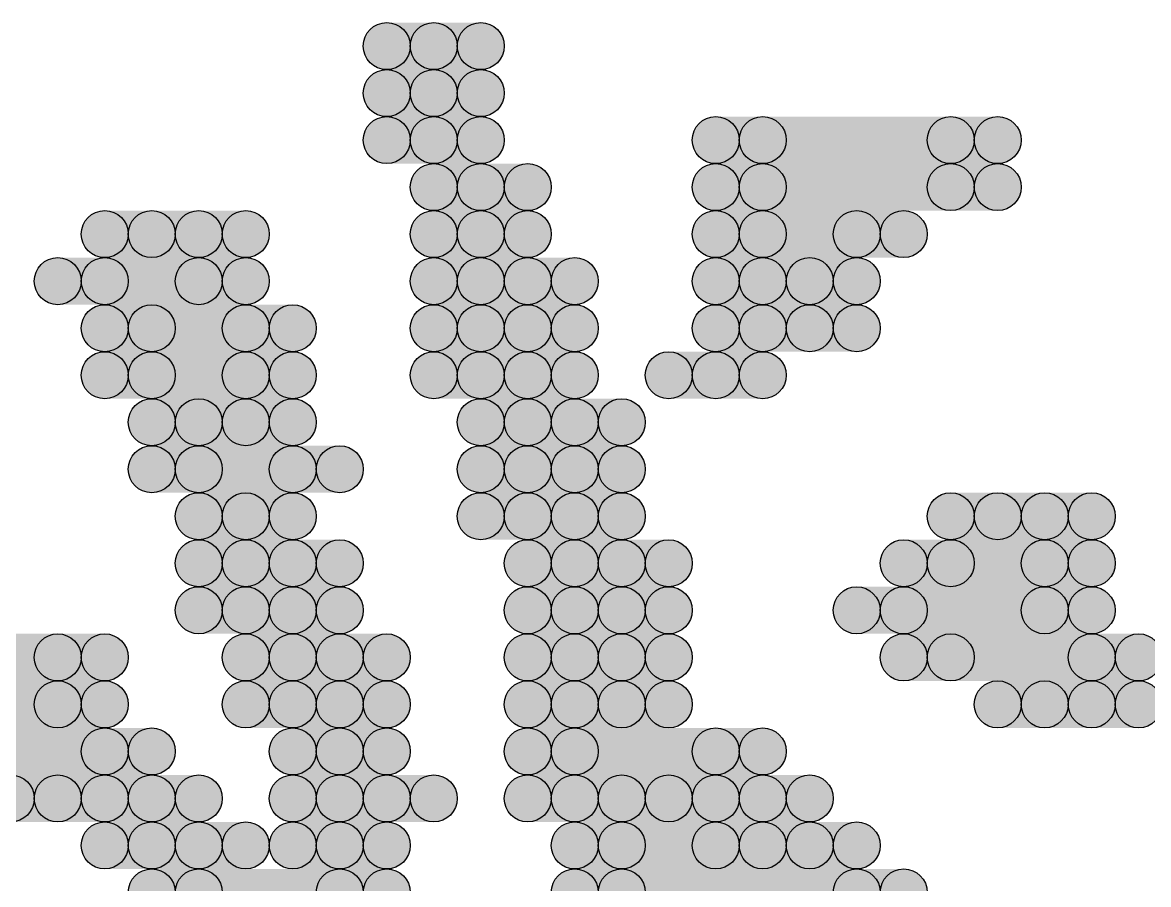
# Model space of a CAD drawing. Header units: millimetres. Extents: x 0 to 137, y 0 to 37.
# Drawn here: x 134.652 to 135.26, y 5.567 to 6.033 of the extents above; entities that cross this region are included whole.
import ezdxf

# ---------------------------------------------------------------- set-up
doc = ezdxf.new("R2010")
doc.units = ezdxf.units.MM
doc.layers.add('TopLayer', color=1, linetype='Continuous')
doc.layers.add('TopSolder', color=216, linetype='Continuous')

msp = doc.modelspace()

# ---------------------------------------------------------------- hatches: boundary and pattern name
at = {"layer": 'TopLayer'}
h = msp.add_hatch(color=1, dxfattribs=at)
edge = h.paths.add_edge_path()
edge.add_arc((134.874, 6.0198), 0.0127, 0, 360)
for points in [[(134.874, 6.0071), (134.874, 6.0325), (134.8994, 6.0325), (134.8994, 6.0071)], [(134.874, 5.9817), (134.874, 6.0071), (134.8994, 6.0071), (134.8994, 5.9817)], [(134.874, 5.9563), (134.874, 5.9817), (134.8994, 5.9817), (134.8994, 5.9563)], [(135.0518, 5.9563), (135.0518, 5.9817), (135.1788, 5.9817), (135.1788, 5.9563)], [(134.8994, 5.9309), (134.8994, 5.9563), (134.9248, 5.9563), (134.9248, 5.9309)], [(135.0518, 5.9309), (135.0518, 5.9563), (135.1788, 5.9563), (135.1788, 5.9309)], [(134.7216, 5.9055), (134.7216, 5.9309), (134.7724, 5.9309), (134.7724, 5.9055)], [(134.8994, 5.9055), (134.8994, 5.9309), (134.9248, 5.9309), (134.9248, 5.9055)], [(135.0518, 5.9055), (135.0518, 5.9309), (135.128, 5.9309), (135.128, 5.9055)], [(134.6962, 5.8801), (134.6962, 5.9055), (134.7724, 5.9055), (134.7724, 5.8801)], [(134.8994, 5.8801), (134.8994, 5.9055), (134.9502, 5.9055), (134.9502, 5.8801)], [(135.0518, 5.8801), (135.0518, 5.9055), (135.1026, 5.9055), (135.1026, 5.8801)], [(134.7216, 5.8547), (134.7216, 5.8801), (134.7978, 5.8801), (134.7978, 5.8547)], [(134.8994, 5.8547), (134.8994, 5.8801), (134.9502, 5.8801), (134.9502, 5.8547)], [(135.0518, 5.8547), (135.0518, 5.8801), (135.1026, 5.8801), (135.1026, 5.8547)], [(134.7216, 5.8293), (134.7216, 5.8547), (134.7978, 5.8547), (134.7978, 5.8293)], [(134.8994, 5.8293), (134.8994, 5.8547), (134.9502, 5.8547), (134.9502, 5.8293)], [(135.0264, 5.8293), (135.0264, 5.8547), (135.0518, 5.8547), (135.0518, 5.8293)], [(134.747, 5.8039), (134.747, 5.8293), (134.7978, 5.8293), (134.7978, 5.8039)], [(134.9248, 5.8039), (134.9248, 5.8293), (134.9756, 5.8293), (134.9756, 5.8039)], [(134.747, 5.7785), (134.747, 5.8039), (134.8232, 5.8039), (134.8232, 5.7785)], [(134.9248, 5.7785), (134.9248, 5.8039), (134.9756, 5.8039), (134.9756, 5.7785)], [(134.7724, 5.7531), (134.7724, 5.7785), (134.7978, 5.7785), (134.7978, 5.7531)], [(134.9248, 5.7531), (134.9248, 5.7785), (134.9756, 5.7785), (134.9756, 5.7531)], [(135.1788, 5.7531), (135.1788, 5.7785), (135.2296, 5.7785), (135.2296, 5.7531)], [(134.7724, 5.7277), (134.7724, 5.7531), (134.8232, 5.7531), (134.8232, 5.7277)], [(134.9502, 5.7277), (134.9502, 5.7531), (135.001, 5.7531), (135.001, 5.7277)], [(135.1534, 5.7277), (135.1534, 5.7531), (135.2296, 5.7531), (135.2296, 5.7277)], [(134.7724, 5.7023), (134.7724, 5.7277), (134.8232, 5.7277), (134.8232, 5.7023)], [(134.9502, 5.7023), (134.9502, 5.7277), (135.001, 5.7277), (135.001, 5.7023)], [(135.128, 5.7023), (135.128, 5.7277), (135.2296, 5.7277), (135.2296, 5.7023)], [(134.5184, 5.6769), (134.5184, 5.7023), (134.6962, 5.7023), (134.6962, 5.6769)], [(134.7978, 5.6769), (134.7978, 5.7023), (134.8486, 5.7023), (134.8486, 5.6769)], [(134.9502, 5.6769), (134.9502, 5.7023), (135.001, 5.7023), (135.001, 5.6769)], [(135.1534, 5.6769), (135.1534, 5.7023), (135.255, 5.7023), (135.255, 5.6769)], [(134.1628, 5.6515), (134.1628, 5.6769), (134.6962, 5.6769), (134.6962, 5.6515)], [(134.7978, 5.6515), (134.7978, 5.6769), (134.8486, 5.6769), (134.8486, 5.6515)], [(134.9502, 5.6515), (134.9502, 5.6769), (135.001, 5.6769), (135.001, 5.6515)], [(135.2042, 5.6515), (135.2042, 5.6769), (135.255, 5.6769), (135.255, 5.6515)], [(134.2898, 5.6261), (134.2898, 5.6515), (134.7216, 5.6515), (134.7216, 5.6261)], [(134.8232, 5.6261), (134.8232, 5.6515), (134.8486, 5.6515), (134.8486, 5.6261)], [(134.9502, 5.6261), (134.9502, 5.6515), (135.0518, 5.6515), (135.0518, 5.6261)], [(134.6708, 5.6007), (134.6708, 5.6261), (134.6962, 5.6261), (134.6962, 5.6007)], [(134.7216, 5.6007), (134.7216, 5.6261), (134.747, 5.6261), (134.747, 5.6007)], [(134.8232, 5.6007), (134.8232, 5.6261), (134.874, 5.6261), (134.874, 5.6007)], [(134.9502, 5.6007), (134.9502, 5.6261), (135.001, 5.6261), (135.001, 5.6007)], [(135.0264, 5.6007), (135.0264, 5.6261), (135.0772, 5.6261), (135.0772, 5.6007)], [(134.7216, 5.5753), (134.7216, 5.6007), (134.7724, 5.6007), (134.7724, 5.5753)], [(134.8232, 5.5753), (134.8232, 5.6007), (134.8486, 5.6007), (134.8486, 5.5753)], [(134.9756, 5.5753), (134.9756, 5.6007), (135.0518, 5.6007), (135.0518, 5.5753)], [(135.0772, 5.5753), (135.0772, 5.6007), (135.1026, 5.6007), (135.1026, 5.5753)], [(134.747, 5.5499), (134.747, 5.5753), (134.8486, 5.5753), (134.8486, 5.5499)], [(134.9756, 5.5499), (134.9756, 5.5753), (135.128, 5.5753), (135.128, 5.5499)]]:
    msp.add_hatch(color=1, dxfattribs=at).paths.add_polyline_path(points)
h = msp.add_hatch(color=1, dxfattribs=at)
edge = h.paths.add_edge_path()
edge.add_arc((134.8994, 6.0198), 0.0127, 0, 360)
h = msp.add_hatch(color=1, dxfattribs=at)
edge = h.paths.add_edge_path()
edge.add_arc((134.874, 5.9944), 0.0127, 0, 360)
h = msp.add_hatch(color=1, dxfattribs=at)
edge = h.paths.add_edge_path()
edge.add_arc((134.8994, 5.9944), 0.0127, 0, 360)
h = msp.add_hatch(color=1, dxfattribs=at)
edge = h.paths.add_edge_path()
edge.add_arc((134.874, 5.969), 0.0127, 0, 360)
h = msp.add_hatch(color=1, dxfattribs=at)
edge = h.paths.add_edge_path()
edge.add_arc((134.8994, 5.969), 0.0127, 0, 360)
h = msp.add_hatch(color=1, dxfattribs=at)
edge = h.paths.add_edge_path()
edge.add_arc((135.0518, 5.969), 0.0127, 0, 360)
h = msp.add_hatch(color=1, dxfattribs=at)
edge = h.paths.add_edge_path()
edge.add_arc((135.1788, 5.969), 0.0127, 0, 360)
h = msp.add_hatch(color=1, dxfattribs=at)
edge = h.paths.add_edge_path()
edge.add_arc((134.8994, 5.9436), 0.0127, 0, 360)
h = msp.add_hatch(color=1, dxfattribs=at)
edge = h.paths.add_edge_path()
edge.add_arc((134.9248, 5.9436), 0.0127, 0, 360)
h = msp.add_hatch(color=1, dxfattribs=at)
edge = h.paths.add_edge_path()
edge.add_arc((135.0518, 5.9436), 0.0127, 0, 360)
h = msp.add_hatch(color=1, dxfattribs=at)
edge = h.paths.add_edge_path()
edge.add_arc((135.1788, 5.9436), 0.0127, 0, 360)
h = msp.add_hatch(color=1, dxfattribs=at)
edge = h.paths.add_edge_path()
edge.add_arc((134.7216, 5.9182), 0.0127, 0, 360)
h = msp.add_hatch(color=1, dxfattribs=at)
edge = h.paths.add_edge_path()
edge.add_arc((134.7724, 5.9182), 0.0127, 0, 360)
h = msp.add_hatch(color=1, dxfattribs=at)
edge = h.paths.add_edge_path()
edge.add_arc((134.8994, 5.9182), 0.0127, 0, 360)
h = msp.add_hatch(color=1, dxfattribs=at)
edge = h.paths.add_edge_path()
edge.add_arc((134.9248, 5.9182), 0.0127, 0, 360)
h = msp.add_hatch(color=1, dxfattribs=at)
edge = h.paths.add_edge_path()
edge.add_arc((135.0518, 5.9182), 0.0127, 0, 360)
h = msp.add_hatch(color=1, dxfattribs=at)
edge = h.paths.add_edge_path()
edge.add_arc((135.128, 5.9182), 0.0127, 0, 360)
h = msp.add_hatch(color=1, dxfattribs=at)
edge = h.paths.add_edge_path()
edge.add_arc((134.6962, 5.8928), 0.0127, 0, 360)
h = msp.add_hatch(color=1, dxfattribs=at)
edge = h.paths.add_edge_path()
edge.add_arc((134.7724, 5.8928), 0.0127, 0, 360)
h = msp.add_hatch(color=1, dxfattribs=at)
edge = h.paths.add_edge_path()
edge.add_arc((134.8994, 5.8928), 0.0127, 0, 360)
h = msp.add_hatch(color=1, dxfattribs=at)
edge = h.paths.add_edge_path()
edge.add_arc((134.9502, 5.8928), 0.0127, 0, 360)
h = msp.add_hatch(color=1, dxfattribs=at)
edge = h.paths.add_edge_path()
edge.add_arc((135.0518, 5.8928), 0.0127, 0, 360)
h = msp.add_hatch(color=1, dxfattribs=at)
edge = h.paths.add_edge_path()
edge.add_arc((135.1026, 5.8928), 0.0127, 0, 360)
h = msp.add_hatch(color=1, dxfattribs=at)
edge = h.paths.add_edge_path()
edge.add_arc((134.7216, 5.8674), 0.0127, 0, 360)
h = msp.add_hatch(color=1, dxfattribs=at)
edge = h.paths.add_edge_path()
edge.add_arc((134.7978, 5.8674), 0.0127, 0, 360)
h = msp.add_hatch(color=1, dxfattribs=at)
edge = h.paths.add_edge_path()
edge.add_arc((134.8994, 5.8674), 0.0127, 0, 360)
h = msp.add_hatch(color=1, dxfattribs=at)
edge = h.paths.add_edge_path()
edge.add_arc((134.9502, 5.8674), 0.0127, 0, 360)
h = msp.add_hatch(color=1, dxfattribs=at)
edge = h.paths.add_edge_path()
edge.add_arc((135.0518, 5.8674), 0.0127, 0, 360)
h = msp.add_hatch(color=1, dxfattribs=at)
edge = h.paths.add_edge_path()
edge.add_arc((135.1026, 5.8674), 0.0127, 0, 360)
h = msp.add_hatch(color=1, dxfattribs=at)
edge = h.paths.add_edge_path()
edge.add_arc((134.7216, 5.842), 0.0127, 0, 360)
h = msp.add_hatch(color=1, dxfattribs=at)
edge = h.paths.add_edge_path()
edge.add_arc((134.7978, 5.842), 0.0127, 0, 360)
h = msp.add_hatch(color=1, dxfattribs=at)
edge = h.paths.add_edge_path()
edge.add_arc((134.8994, 5.842), 0.0127, 0, 360)
h = msp.add_hatch(color=1, dxfattribs=at)
edge = h.paths.add_edge_path()
edge.add_arc((134.9502, 5.842), 0.0127, 0, 360)
h = msp.add_hatch(color=1, dxfattribs=at)
edge = h.paths.add_edge_path()
edge.add_arc((135.0264, 5.842), 0.0127, 0, 360)
h = msp.add_hatch(color=1, dxfattribs=at)
edge = h.paths.add_edge_path()
edge.add_arc((135.0518, 5.842), 0.0127, 0, 360)
h = msp.add_hatch(color=1, dxfattribs=at)
edge = h.paths.add_edge_path()
edge.add_arc((134.747, 5.8166), 0.0127, 0, 360)
h = msp.add_hatch(color=1, dxfattribs=at)
edge = h.paths.add_edge_path()
edge.add_arc((134.7978, 5.8166), 0.0127, 0, 360)
h = msp.add_hatch(color=1, dxfattribs=at)
edge = h.paths.add_edge_path()
edge.add_arc((134.9248, 5.8166), 0.0127, 0, 360)
h = msp.add_hatch(color=1, dxfattribs=at)
edge = h.paths.add_edge_path()
edge.add_arc((134.9756, 5.8166), 0.0127, 0, 360)
h = msp.add_hatch(color=1, dxfattribs=at)
edge = h.paths.add_edge_path()
edge.add_arc((134.747, 5.7912), 0.0127, 0, 360)
h = msp.add_hatch(color=1, dxfattribs=at)
edge = h.paths.add_edge_path()
edge.add_arc((134.8232, 5.7912), 0.0127, 0, 360)
h = msp.add_hatch(color=1, dxfattribs=at)
edge = h.paths.add_edge_path()
edge.add_arc((134.9248, 5.7912), 0.0127, 0, 360)
h = msp.add_hatch(color=1, dxfattribs=at)
edge = h.paths.add_edge_path()
edge.add_arc((134.9756, 5.7912), 0.0127, 0, 360)
h = msp.add_hatch(color=1, dxfattribs=at)
edge = h.paths.add_edge_path()
edge.add_arc((134.7724, 5.7658), 0.0127, 0, 360)
h = msp.add_hatch(color=1, dxfattribs=at)
edge = h.paths.add_edge_path()
edge.add_arc((134.7978, 5.7658), 0.0127, 0, 360)
h = msp.add_hatch(color=1, dxfattribs=at)
edge = h.paths.add_edge_path()
edge.add_arc((134.9248, 5.7658), 0.0127, 0, 360)
h = msp.add_hatch(color=1, dxfattribs=at)
edge = h.paths.add_edge_path()
edge.add_arc((134.9756, 5.7658), 0.0127, 0, 360)
h = msp.add_hatch(color=1, dxfattribs=at)
edge = h.paths.add_edge_path()
edge.add_arc((135.1788, 5.7658), 0.0127, 0, 360)
h = msp.add_hatch(color=1, dxfattribs=at)
edge = h.paths.add_edge_path()
edge.add_arc((135.2296, 5.7658), 0.0127, 0, 360)
h = msp.add_hatch(color=1, dxfattribs=at)
edge = h.paths.add_edge_path()
edge.add_arc((134.7724, 5.7404), 0.0127, 0, 360)
h = msp.add_hatch(color=1, dxfattribs=at)
edge = h.paths.add_edge_path()
edge.add_arc((134.8232, 5.7404), 0.0127, 0, 360)
h = msp.add_hatch(color=1, dxfattribs=at)
edge = h.paths.add_edge_path()
edge.add_arc((134.9502, 5.7404), 0.0127, 0, 360)
h = msp.add_hatch(color=1, dxfattribs=at)
edge = h.paths.add_edge_path()
edge.add_arc((135.001, 5.7404), 0.0127, 0, 360)
h = msp.add_hatch(color=1, dxfattribs=at)
edge = h.paths.add_edge_path()
edge.add_arc((135.1534, 5.7404), 0.0127, 0, 360)
h = msp.add_hatch(color=1, dxfattribs=at)
edge = h.paths.add_edge_path()
edge.add_arc((135.2296, 5.7404), 0.0127, 0, 360)
h = msp.add_hatch(color=1, dxfattribs=at)
edge = h.paths.add_edge_path()
edge.add_arc((134.7724, 5.715), 0.0127, 0, 360)
h = msp.add_hatch(color=1, dxfattribs=at)
edge = h.paths.add_edge_path()
edge.add_arc((134.8232, 5.715), 0.0127, 0, 360)
h = msp.add_hatch(color=1, dxfattribs=at)
edge = h.paths.add_edge_path()
edge.add_arc((134.9502, 5.715), 0.0127, 0, 360)
h = msp.add_hatch(color=1, dxfattribs=at)
edge = h.paths.add_edge_path()
edge.add_arc((135.001, 5.715), 0.0127, 0, 360)
h = msp.add_hatch(color=1, dxfattribs=at)
edge = h.paths.add_edge_path()
edge.add_arc((135.128, 5.715), 0.0127, 0, 360)
h = msp.add_hatch(color=1, dxfattribs=at)
edge = h.paths.add_edge_path()
edge.add_arc((135.2296, 5.715), 0.0127, 0, 360)
h = msp.add_hatch(color=1, dxfattribs=at)
edge = h.paths.add_edge_path()
edge.add_arc((134.6962, 5.6896), 0.0127, 0, 360)
h = msp.add_hatch(color=1, dxfattribs=at)
edge = h.paths.add_edge_path()
edge.add_arc((134.7978, 5.6896), 0.0127, 0, 360)
h = msp.add_hatch(color=1, dxfattribs=at)
edge = h.paths.add_edge_path()
edge.add_arc((134.8486, 5.6896), 0.0127, 0, 360)
h = msp.add_hatch(color=1, dxfattribs=at)
edge = h.paths.add_edge_path()
edge.add_arc((134.9502, 5.6896), 0.0127, 0, 360)
h = msp.add_hatch(color=1, dxfattribs=at)
edge = h.paths.add_edge_path()
edge.add_arc((135.001, 5.6896), 0.0127, 0, 360)
h = msp.add_hatch(color=1, dxfattribs=at)
edge = h.paths.add_edge_path()
edge.add_arc((135.1534, 5.6896), 0.0127, 0, 360)
h = msp.add_hatch(color=1, dxfattribs=at)
edge = h.paths.add_edge_path()
edge.add_arc((135.255, 5.6896), 0.0127, 0, 360)
h = msp.add_hatch(color=1, dxfattribs=at)
edge = h.paths.add_edge_path()
edge.add_arc((134.6962, 5.6642), 0.0127, 0, 360)
h = msp.add_hatch(color=1, dxfattribs=at)
edge = h.paths.add_edge_path()
edge.add_arc((134.7978, 5.6642), 0.0127, 0, 360)
h = msp.add_hatch(color=1, dxfattribs=at)
edge = h.paths.add_edge_path()
edge.add_arc((134.8486, 5.6642), 0.0127, 0, 360)
h = msp.add_hatch(color=1, dxfattribs=at)
edge = h.paths.add_edge_path()
edge.add_arc((134.9502, 5.6642), 0.0127, 0, 360)
h = msp.add_hatch(color=1, dxfattribs=at)
edge = h.paths.add_edge_path()
edge.add_arc((135.001, 5.6642), 0.0127, 0, 360)
h = msp.add_hatch(color=1, dxfattribs=at)
edge = h.paths.add_edge_path()
edge.add_arc((135.2042, 5.6642), 0.0127, 0, 360)
h = msp.add_hatch(color=1, dxfattribs=at)
edge = h.paths.add_edge_path()
edge.add_arc((135.255, 5.6642), 0.0127, 0, 360)
h = msp.add_hatch(color=1, dxfattribs=at)
edge = h.paths.add_edge_path()
edge.add_arc((134.7216, 5.6388), 0.0127, 0, 360)
h = msp.add_hatch(color=1, dxfattribs=at)
edge = h.paths.add_edge_path()
edge.add_arc((134.8232, 5.6388), 0.0127, 0, 360)
h = msp.add_hatch(color=1, dxfattribs=at)
edge = h.paths.add_edge_path()
edge.add_arc((134.8486, 5.6388), 0.0127, 0, 360)
h = msp.add_hatch(color=1, dxfattribs=at)
edge = h.paths.add_edge_path()
edge.add_arc((134.9502, 5.6388), 0.0127, 0, 360)
h = msp.add_hatch(color=1, dxfattribs=at)
edge = h.paths.add_edge_path()
edge.add_arc((135.0518, 5.6388), 0.0127, 0, 360)
h = msp.add_hatch(color=1, dxfattribs=at)
edge = h.paths.add_edge_path()
edge.add_arc((134.6454, 5.6134), 0.0127, 0, 360)
h = msp.add_hatch(color=1, dxfattribs=at)
edge = h.paths.add_edge_path()
edge.add_arc((134.6708, 5.6134), 0.0127, 0, 360)
h = msp.add_hatch(color=1, dxfattribs=at)
edge = h.paths.add_edge_path()
edge.add_arc((134.6962, 5.6134), 0.0127, 0, 360)
h = msp.add_hatch(color=1, dxfattribs=at)
edge = h.paths.add_edge_path()
edge.add_arc((134.7216, 5.6134), 0.0127, 0, 360)
h = msp.add_hatch(color=1, dxfattribs=at)
edge = h.paths.add_edge_path()
edge.add_arc((134.747, 5.6134), 0.0127, 0, 360)
h = msp.add_hatch(color=1, dxfattribs=at)
edge = h.paths.add_edge_path()
edge.add_arc((134.8232, 5.6134), 0.0127, 0, 360)
h = msp.add_hatch(color=1, dxfattribs=at)
edge = h.paths.add_edge_path()
edge.add_arc((134.874, 5.6134), 0.0127, 0, 360)
h = msp.add_hatch(color=1, dxfattribs=at)
edge = h.paths.add_edge_path()
edge.add_arc((134.9502, 5.6134), 0.0127, 0, 360)
h = msp.add_hatch(color=1, dxfattribs=at)
edge = h.paths.add_edge_path()
edge.add_arc((135.001, 5.6134), 0.0127, 0, 360)
h = msp.add_hatch(color=1, dxfattribs=at)
edge = h.paths.add_edge_path()
edge.add_arc((135.0264, 5.6134), 0.0127, 0, 360)
h = msp.add_hatch(color=1, dxfattribs=at)
edge = h.paths.add_edge_path()
edge.add_arc((135.0772, 5.6134), 0.0127, 0, 360)
h = msp.add_hatch(color=1, dxfattribs=at)
edge = h.paths.add_edge_path()
edge.add_arc((134.7216, 5.588), 0.0127, 0, 360)
h = msp.add_hatch(color=1, dxfattribs=at)
edge = h.paths.add_edge_path()
edge.add_arc((134.7724, 5.588), 0.0127, 0, 360)
h = msp.add_hatch(color=1, dxfattribs=at)
edge = h.paths.add_edge_path()
edge.add_arc((134.8232, 5.588), 0.0127, 0, 360)
h = msp.add_hatch(color=1, dxfattribs=at)
edge = h.paths.add_edge_path()
edge.add_arc((134.8486, 5.588), 0.0127, 0, 360)
h = msp.add_hatch(color=1, dxfattribs=at)
edge = h.paths.add_edge_path()
edge.add_arc((134.9756, 5.588), 0.0127, 0, 360)
h = msp.add_hatch(color=1, dxfattribs=at)
edge = h.paths.add_edge_path()
edge.add_arc((135.0518, 5.588), 0.0127, 0, 360)
h = msp.add_hatch(color=1, dxfattribs=at)
edge = h.paths.add_edge_path()
edge.add_arc((135.0772, 5.588), 0.0127, 0, 360)
h = msp.add_hatch(color=1, dxfattribs=at)
edge = h.paths.add_edge_path()
edge.add_arc((135.1026, 5.588), 0.0127, 0, 360)
h = msp.add_hatch(color=1, dxfattribs=at)
edge = h.paths.add_edge_path()
edge.add_arc((134.747, 5.5626), 0.0127, 0, 360)
h = msp.add_hatch(color=1, dxfattribs=at)
edge = h.paths.add_edge_path()
edge.add_arc((134.8486, 5.5626), 0.0127, 0, 360)
h = msp.add_hatch(color=1, dxfattribs=at)
edge = h.paths.add_edge_path()
edge.add_arc((134.9756, 5.5626), 0.0127, 0, 360)
h = msp.add_hatch(color=1, dxfattribs=at)
edge = h.paths.add_edge_path()
edge.add_arc((135.128, 5.5626), 0.0127, 0, 360)
at = {"layer": 'TopSolder'}
h = msp.add_hatch(color=216, dxfattribs=at)
edge = h.paths.add_edge_path()
edge.add_arc((134.8486, 6.0198), 0.0127, 0, 360)
for points in [[(134.8486, 6.0071), (134.8486, 6.0325), (134.874, 6.0325), (134.874, 6.0071)], [(134.8486, 5.9817), (134.8486, 6.0071), (134.874, 6.0071), (134.874, 5.9817)], [(134.8486, 5.9563), (134.8486, 5.9817), (134.874, 5.9817), (134.874, 5.9563)], [(135.0264, 5.9563), (135.0264, 5.9817), (135.1534, 5.9817), (135.1534, 5.9563)], [(134.874, 5.9309), (134.874, 5.9563), (134.8994, 5.9563), (134.8994, 5.9309)], [(135.0264, 5.9309), (135.0264, 5.9563), (135.1534, 5.9563), (135.1534, 5.9309)], [(134.6962, 5.9055), (134.6962, 5.9309), (134.747, 5.9309), (134.747, 5.9055)], [(134.874, 5.9055), (134.874, 5.9309), (134.8994, 5.9309), (134.8994, 5.9055)], [(135.0264, 5.9055), (135.0264, 5.9309), (135.1026, 5.9309), (135.1026, 5.9055)], [(134.6708, 5.8801), (134.6708, 5.9055), (134.747, 5.9055), (134.747, 5.8801)], [(134.874, 5.8801), (134.874, 5.9055), (134.9248, 5.9055), (134.9248, 5.8801)], [(135.0264, 5.8801), (135.0264, 5.9055), (135.0772, 5.9055), (135.0772, 5.8801)], [(134.6962, 5.8547), (134.6962, 5.8801), (134.7724, 5.8801), (134.7724, 5.8547)], [(134.874, 5.8547), (134.874, 5.8801), (134.9248, 5.8801), (134.9248, 5.8547)], [(135.0264, 5.8547), (135.0264, 5.8801), (135.0772, 5.8801), (135.0772, 5.8547)], [(134.6962, 5.8293), (134.6962, 5.8547), (134.7724, 5.8547), (134.7724, 5.8293)], [(134.874, 5.8293), (134.874, 5.8547), (134.9248, 5.8547), (134.9248, 5.8293)], [(135.001, 5.8293), (135.001, 5.8547), (135.0264, 5.8547), (135.0264, 5.8293)], [(134.7216, 5.8039), (134.7216, 5.8293), (134.7724, 5.8293), (134.7724, 5.8039)], [(134.8994, 5.8039), (134.8994, 5.8293), (134.9502, 5.8293), (134.9502, 5.8039)], [(134.7216, 5.7785), (134.7216, 5.8039), (134.7978, 5.8039), (134.7978, 5.7785)], [(134.8994, 5.7785), (134.8994, 5.8039), (134.9502, 5.8039), (134.9502, 5.7785)], [(134.747, 5.7531), (134.747, 5.7785), (134.7724, 5.7785), (134.7724, 5.7531)], [(134.8994, 5.7531), (134.8994, 5.7785), (134.9502, 5.7785), (134.9502, 5.7531)], [(135.1534, 5.7531), (135.1534, 5.7785), (135.2042, 5.7785), (135.2042, 5.7531)], [(134.747, 5.7277), (134.747, 5.7531), (134.7978, 5.7531), (134.7978, 5.7277)], [(134.9248, 5.7277), (134.9248, 5.7531), (134.9756, 5.7531), (134.9756, 5.7277)], [(135.128, 5.7277), (135.128, 5.7531), (135.2042, 5.7531), (135.2042, 5.7277)], [(134.747, 5.7023), (134.747, 5.7277), (134.7978, 5.7277), (134.7978, 5.7023)], [(134.9248, 5.7023), (134.9248, 5.7277), (134.9756, 5.7277), (134.9756, 5.7023)], [(135.1026, 5.7023), (135.1026, 5.7277), (135.2042, 5.7277), (135.2042, 5.7023)], [(134.493, 5.6769), (134.493, 5.7023), (134.6708, 5.7023), (134.6708, 5.6769)], [(134.7724, 5.6769), (134.7724, 5.7023), (134.8232, 5.7023), (134.8232, 5.6769)], [(134.9248, 5.6769), (134.9248, 5.7023), (134.9756, 5.7023), (134.9756, 5.6769)], [(135.128, 5.6769), (135.128, 5.7023), (135.2296, 5.7023), (135.2296, 5.6769)], [(134.1374, 5.6515), (134.1374, 5.6769), (134.6708, 5.6769), (134.6708, 5.6515)], [(134.7724, 5.6515), (134.7724, 5.6769), (134.8232, 5.6769), (134.8232, 5.6515)], [(134.9248, 5.6515), (134.9248, 5.6769), (134.9756, 5.6769), (134.9756, 5.6515)], [(135.1788, 5.6515), (135.1788, 5.6769), (135.2296, 5.6769), (135.2296, 5.6515)], [(134.2644, 5.6261), (134.2644, 5.6515), (134.6962, 5.6515), (134.6962, 5.6261)], [(134.7978, 5.6261), (134.7978, 5.6515), (134.8232, 5.6515), (134.8232, 5.6261)], [(134.9248, 5.6261), (134.9248, 5.6515), (135.0264, 5.6515), (135.0264, 5.6261)], [(134.6454, 5.6007), (134.6454, 5.6261), (134.6708, 5.6261), (134.6708, 5.6007)], [(134.6962, 5.6007), (134.6962, 5.6261), (134.7216, 5.6261), (134.7216, 5.6007)], [(134.7978, 5.6007), (134.7978, 5.6261), (134.8486, 5.6261), (134.8486, 5.6007)], [(134.9248, 5.6007), (134.9248, 5.6261), (134.9756, 5.6261), (134.9756, 5.6007)], [(135.001, 5.6007), (135.001, 5.6261), (135.0518, 5.6261), (135.0518, 5.6007)], [(134.6962, 5.5753), (134.6962, 5.6007), (134.747, 5.6007), (134.747, 5.5753)], [(134.7978, 5.5753), (134.7978, 5.6007), (134.8232, 5.6007), (134.8232, 5.5753)], [(134.9502, 5.5753), (134.9502, 5.6007), (135.0264, 5.6007), (135.0264, 5.5753)], [(135.0518, 5.5753), (135.0518, 5.6007), (135.0772, 5.6007), (135.0772, 5.5753)], [(134.7216, 5.5499), (134.7216, 5.5753), (134.8232, 5.5753), (134.8232, 5.5499)], [(134.9502, 5.5499), (134.9502, 5.5753), (135.1026, 5.5753), (135.1026, 5.5499)]]:
    msp.add_hatch(color=216, dxfattribs=at).paths.add_polyline_path(points)
h = msp.add_hatch(color=216, dxfattribs=at)
edge = h.paths.add_edge_path()
edge.add_arc((134.874, 6.0198), 0.0127, 0, 360)
h = msp.add_hatch(color=216, dxfattribs=at)
edge = h.paths.add_edge_path()
edge.add_arc((134.8486, 5.9944), 0.0127, 0, 360)
h = msp.add_hatch(color=216, dxfattribs=at)
edge = h.paths.add_edge_path()
edge.add_arc((134.874, 5.9944), 0.0127, 0, 360)
h = msp.add_hatch(color=216, dxfattribs=at)
edge = h.paths.add_edge_path()
edge.add_arc((134.8486, 5.969), 0.0127, 0, 360)
h = msp.add_hatch(color=216, dxfattribs=at)
edge = h.paths.add_edge_path()
edge.add_arc((134.874, 5.969), 0.0127, 0, 360)
h = msp.add_hatch(color=216, dxfattribs=at)
edge = h.paths.add_edge_path()
edge.add_arc((135.0264, 5.969), 0.0127, 0, 360)
h = msp.add_hatch(color=216, dxfattribs=at)
edge = h.paths.add_edge_path()
edge.add_arc((135.1534, 5.969), 0.0127, 0, 360)
h = msp.add_hatch(color=216, dxfattribs=at)
edge = h.paths.add_edge_path()
edge.add_arc((134.874, 5.9436), 0.0127, 0, 360)
h = msp.add_hatch(color=216, dxfattribs=at)
edge = h.paths.add_edge_path()
edge.add_arc((134.8994, 5.9436), 0.0127, 0, 360)
h = msp.add_hatch(color=216, dxfattribs=at)
edge = h.paths.add_edge_path()
edge.add_arc((135.0264, 5.9436), 0.0127, 0, 360)
h = msp.add_hatch(color=216, dxfattribs=at)
edge = h.paths.add_edge_path()
edge.add_arc((135.1534, 5.9436), 0.0127, 0, 360)
h = msp.add_hatch(color=216, dxfattribs=at)
edge = h.paths.add_edge_path()
edge.add_arc((134.6962, 5.9182), 0.0127, 0, 360)
h = msp.add_hatch(color=216, dxfattribs=at)
edge = h.paths.add_edge_path()
edge.add_arc((134.747, 5.9182), 0.0127, 0, 360)
h = msp.add_hatch(color=216, dxfattribs=at)
edge = h.paths.add_edge_path()
edge.add_arc((134.874, 5.9182), 0.0127, 0, 360)
h = msp.add_hatch(color=216, dxfattribs=at)
edge = h.paths.add_edge_path()
edge.add_arc((134.8994, 5.9182), 0.0127, 0, 360)
h = msp.add_hatch(color=216, dxfattribs=at)
edge = h.paths.add_edge_path()
edge.add_arc((135.0264, 5.9182), 0.0127, 0, 360)
h = msp.add_hatch(color=216, dxfattribs=at)
edge = h.paths.add_edge_path()
edge.add_arc((135.1026, 5.9182), 0.0127, 0, 360)
h = msp.add_hatch(color=216, dxfattribs=at)
edge = h.paths.add_edge_path()
edge.add_arc((134.6708, 5.8928), 0.0127, 0, 360)
h = msp.add_hatch(color=216, dxfattribs=at)
edge = h.paths.add_edge_path()
edge.add_arc((134.747, 5.8928), 0.0127, 0, 360)
h = msp.add_hatch(color=216, dxfattribs=at)
edge = h.paths.add_edge_path()
edge.add_arc((134.874, 5.8928), 0.0127, 0, 360)
h = msp.add_hatch(color=216, dxfattribs=at)
edge = h.paths.add_edge_path()
edge.add_arc((134.9248, 5.8928), 0.0127, 0, 360)
h = msp.add_hatch(color=216, dxfattribs=at)
edge = h.paths.add_edge_path()
edge.add_arc((135.0264, 5.8928), 0.0127, 0, 360)
h = msp.add_hatch(color=216, dxfattribs=at)
edge = h.paths.add_edge_path()
edge.add_arc((135.0772, 5.8928), 0.0127, 0, 360)
h = msp.add_hatch(color=216, dxfattribs=at)
edge = h.paths.add_edge_path()
edge.add_arc((134.6962, 5.8674), 0.0127, 0, 360)
h = msp.add_hatch(color=216, dxfattribs=at)
edge = h.paths.add_edge_path()
edge.add_arc((134.7724, 5.8674), 0.0127, 0, 360)
h = msp.add_hatch(color=216, dxfattribs=at)
edge = h.paths.add_edge_path()
edge.add_arc((134.874, 5.8674), 0.0127, 0, 360)
h = msp.add_hatch(color=216, dxfattribs=at)
edge = h.paths.add_edge_path()
edge.add_arc((134.9248, 5.8674), 0.0127, 0, 360)
h = msp.add_hatch(color=216, dxfattribs=at)
edge = h.paths.add_edge_path()
edge.add_arc((135.0264, 5.8674), 0.0127, 0, 360)
h = msp.add_hatch(color=216, dxfattribs=at)
edge = h.paths.add_edge_path()
edge.add_arc((135.0772, 5.8674), 0.0127, 0, 360)
h = msp.add_hatch(color=216, dxfattribs=at)
edge = h.paths.add_edge_path()
edge.add_arc((134.6962, 5.842), 0.0127, 0, 360)
h = msp.add_hatch(color=216, dxfattribs=at)
edge = h.paths.add_edge_path()
edge.add_arc((134.7724, 5.842), 0.0127, 0, 360)
h = msp.add_hatch(color=216, dxfattribs=at)
edge = h.paths.add_edge_path()
edge.add_arc((134.874, 5.842), 0.0127, 0, 360)
h = msp.add_hatch(color=216, dxfattribs=at)
edge = h.paths.add_edge_path()
edge.add_arc((134.9248, 5.842), 0.0127, 0, 360)
h = msp.add_hatch(color=216, dxfattribs=at)
edge = h.paths.add_edge_path()
edge.add_arc((135.001, 5.842), 0.0127, 0, 360)
h = msp.add_hatch(color=216, dxfattribs=at)
edge = h.paths.add_edge_path()
edge.add_arc((135.0264, 5.842), 0.0127, 0, 360)
h = msp.add_hatch(color=216, dxfattribs=at)
edge = h.paths.add_edge_path()
edge.add_arc((134.7216, 5.8166), 0.0127, 0, 360)
h = msp.add_hatch(color=216, dxfattribs=at)
edge = h.paths.add_edge_path()
edge.add_arc((134.7724, 5.8166), 0.0127, 0, 360)
h = msp.add_hatch(color=216, dxfattribs=at)
edge = h.paths.add_edge_path()
edge.add_arc((134.8994, 5.8166), 0.0127, 0, 360)
h = msp.add_hatch(color=216, dxfattribs=at)
edge = h.paths.add_edge_path()
edge.add_arc((134.9502, 5.8166), 0.0127, 0, 360)
h = msp.add_hatch(color=216, dxfattribs=at)
edge = h.paths.add_edge_path()
edge.add_arc((134.7216, 5.7912), 0.0127, 0, 360)
h = msp.add_hatch(color=216, dxfattribs=at)
edge = h.paths.add_edge_path()
edge.add_arc((134.7978, 5.7912), 0.0127, 0, 360)
h = msp.add_hatch(color=216, dxfattribs=at)
edge = h.paths.add_edge_path()
edge.add_arc((134.8994, 5.7912), 0.0127, 0, 360)
h = msp.add_hatch(color=216, dxfattribs=at)
edge = h.paths.add_edge_path()
edge.add_arc((134.9502, 5.7912), 0.0127, 0, 360)
h = msp.add_hatch(color=216, dxfattribs=at)
edge = h.paths.add_edge_path()
edge.add_arc((134.747, 5.7658), 0.0127, 0, 360)
h = msp.add_hatch(color=216, dxfattribs=at)
edge = h.paths.add_edge_path()
edge.add_arc((134.7724, 5.7658), 0.0127, 0, 360)
h = msp.add_hatch(color=216, dxfattribs=at)
edge = h.paths.add_edge_path()
edge.add_arc((134.8994, 5.7658), 0.0127, 0, 360)
h = msp.add_hatch(color=216, dxfattribs=at)
edge = h.paths.add_edge_path()
edge.add_arc((134.9502, 5.7658), 0.0127, 0, 360)
h = msp.add_hatch(color=216, dxfattribs=at)
edge = h.paths.add_edge_path()
edge.add_arc((135.1534, 5.7658), 0.0127, 0, 360)
h = msp.add_hatch(color=216, dxfattribs=at)
edge = h.paths.add_edge_path()
edge.add_arc((135.2042, 5.7658), 0.0127, 0, 360)
h = msp.add_hatch(color=216, dxfattribs=at)
edge = h.paths.add_edge_path()
edge.add_arc((134.747, 5.7404), 0.0127, 0, 360)
h = msp.add_hatch(color=216, dxfattribs=at)
edge = h.paths.add_edge_path()
edge.add_arc((134.7978, 5.7404), 0.0127, 0, 360)
h = msp.add_hatch(color=216, dxfattribs=at)
edge = h.paths.add_edge_path()
edge.add_arc((134.9248, 5.7404), 0.0127, 0, 360)
h = msp.add_hatch(color=216, dxfattribs=at)
edge = h.paths.add_edge_path()
edge.add_arc((134.9756, 5.7404), 0.0127, 0, 360)
h = msp.add_hatch(color=216, dxfattribs=at)
edge = h.paths.add_edge_path()
edge.add_arc((135.128, 5.7404), 0.0127, 0, 360)
h = msp.add_hatch(color=216, dxfattribs=at)
edge = h.paths.add_edge_path()
edge.add_arc((135.2042, 5.7404), 0.0127, 0, 360)
h = msp.add_hatch(color=216, dxfattribs=at)
edge = h.paths.add_edge_path()
edge.add_arc((134.747, 5.715), 0.0127, 0, 360)
h = msp.add_hatch(color=216, dxfattribs=at)
edge = h.paths.add_edge_path()
edge.add_arc((134.7978, 5.715), 0.0127, 0, 360)
h = msp.add_hatch(color=216, dxfattribs=at)
edge = h.paths.add_edge_path()
edge.add_arc((134.9248, 5.715), 0.0127, 0, 360)
h = msp.add_hatch(color=216, dxfattribs=at)
edge = h.paths.add_edge_path()
edge.add_arc((134.9756, 5.715), 0.0127, 0, 360)
h = msp.add_hatch(color=216, dxfattribs=at)
edge = h.paths.add_edge_path()
edge.add_arc((135.1026, 5.715), 0.0127, 0, 360)
h = msp.add_hatch(color=216, dxfattribs=at)
edge = h.paths.add_edge_path()
edge.add_arc((135.2042, 5.715), 0.0127, 0, 360)
h = msp.add_hatch(color=216, dxfattribs=at)
edge = h.paths.add_edge_path()
edge.add_arc((134.6708, 5.6896), 0.0127, 0, 360)
h = msp.add_hatch(color=216, dxfattribs=at)
edge = h.paths.add_edge_path()
edge.add_arc((134.7724, 5.6896), 0.0127, 0, 360)
h = msp.add_hatch(color=216, dxfattribs=at)
edge = h.paths.add_edge_path()
edge.add_arc((134.8232, 5.6896), 0.0127, 0, 360)
h = msp.add_hatch(color=216, dxfattribs=at)
edge = h.paths.add_edge_path()
edge.add_arc((134.9248, 5.6896), 0.0127, 0, 360)
h = msp.add_hatch(color=216, dxfattribs=at)
edge = h.paths.add_edge_path()
edge.add_arc((134.9756, 5.6896), 0.0127, 0, 360)
h = msp.add_hatch(color=216, dxfattribs=at)
edge = h.paths.add_edge_path()
edge.add_arc((135.128, 5.6896), 0.0127, 0, 360)
h = msp.add_hatch(color=216, dxfattribs=at)
edge = h.paths.add_edge_path()
edge.add_arc((135.2296, 5.6896), 0.0127, 0, 360)
h = msp.add_hatch(color=216, dxfattribs=at)
edge = h.paths.add_edge_path()
edge.add_arc((134.6708, 5.6642), 0.0127, 0, 360)
h = msp.add_hatch(color=216, dxfattribs=at)
edge = h.paths.add_edge_path()
edge.add_arc((134.7724, 5.6642), 0.0127, 0, 360)
h = msp.add_hatch(color=216, dxfattribs=at)
edge = h.paths.add_edge_path()
edge.add_arc((134.8232, 5.6642), 0.0127, 0, 360)
h = msp.add_hatch(color=216, dxfattribs=at)
edge = h.paths.add_edge_path()
edge.add_arc((134.9248, 5.6642), 0.0127, 0, 360)
h = msp.add_hatch(color=216, dxfattribs=at)
edge = h.paths.add_edge_path()
edge.add_arc((134.9756, 5.6642), 0.0127, 0, 360)
h = msp.add_hatch(color=216, dxfattribs=at)
edge = h.paths.add_edge_path()
edge.add_arc((135.1788, 5.6642), 0.0127, 0, 360)
h = msp.add_hatch(color=216, dxfattribs=at)
edge = h.paths.add_edge_path()
edge.add_arc((135.2296, 5.6642), 0.0127, 0, 360)
h = msp.add_hatch(color=216, dxfattribs=at)
edge = h.paths.add_edge_path()
edge.add_arc((134.6962, 5.6388), 0.0127, 0, 360)
h = msp.add_hatch(color=216, dxfattribs=at)
edge = h.paths.add_edge_path()
edge.add_arc((134.7978, 5.6388), 0.0127, 0, 360)
h = msp.add_hatch(color=216, dxfattribs=at)
edge = h.paths.add_edge_path()
edge.add_arc((134.8232, 5.6388), 0.0127, 0, 360)
h = msp.add_hatch(color=216, dxfattribs=at)
edge = h.paths.add_edge_path()
edge.add_arc((134.9248, 5.6388), 0.0127, 0, 360)
h = msp.add_hatch(color=216, dxfattribs=at)
edge = h.paths.add_edge_path()
edge.add_arc((135.0264, 5.6388), 0.0127, 0, 360)
h = msp.add_hatch(color=216, dxfattribs=at)
edge = h.paths.add_edge_path()
edge.add_arc((134.6454, 5.6134), 0.0127, 0, 360)
h = msp.add_hatch(color=216, dxfattribs=at)
edge = h.paths.add_edge_path()
edge.add_arc((134.6708, 5.6134), 0.0127, 0, 360)
h = msp.add_hatch(color=216, dxfattribs=at)
edge = h.paths.add_edge_path()
edge.add_arc((134.6962, 5.6134), 0.0127, 0, 360)
h = msp.add_hatch(color=216, dxfattribs=at)
edge = h.paths.add_edge_path()
edge.add_arc((134.7216, 5.6134), 0.0127, 0, 360)
h = msp.add_hatch(color=216, dxfattribs=at)
edge = h.paths.add_edge_path()
edge.add_arc((134.7978, 5.6134), 0.0127, 0, 360)
h = msp.add_hatch(color=216, dxfattribs=at)
edge = h.paths.add_edge_path()
edge.add_arc((134.8486, 5.6134), 0.0127, 0, 360)
h = msp.add_hatch(color=216, dxfattribs=at)
edge = h.paths.add_edge_path()
edge.add_arc((134.9248, 5.6134), 0.0127, 0, 360)
h = msp.add_hatch(color=216, dxfattribs=at)
edge = h.paths.add_edge_path()
edge.add_arc((134.9756, 5.6134), 0.0127, 0, 360)
h = msp.add_hatch(color=216, dxfattribs=at)
edge = h.paths.add_edge_path()
edge.add_arc((135.001, 5.6134), 0.0127, 0, 360)
h = msp.add_hatch(color=216, dxfattribs=at)
edge = h.paths.add_edge_path()
edge.add_arc((135.0518, 5.6134), 0.0127, 0, 360)
h = msp.add_hatch(color=216, dxfattribs=at)
edge = h.paths.add_edge_path()
edge.add_arc((134.6962, 5.588), 0.0127, 0, 360)
h = msp.add_hatch(color=216, dxfattribs=at)
edge = h.paths.add_edge_path()
edge.add_arc((134.747, 5.588), 0.0127, 0, 360)
h = msp.add_hatch(color=216, dxfattribs=at)
edge = h.paths.add_edge_path()
edge.add_arc((134.7978, 5.588), 0.0127, 0, 360)
h = msp.add_hatch(color=216, dxfattribs=at)
edge = h.paths.add_edge_path()
edge.add_arc((134.8232, 5.588), 0.0127, 0, 360)
h = msp.add_hatch(color=216, dxfattribs=at)
edge = h.paths.add_edge_path()
edge.add_arc((134.9502, 5.588), 0.0127, 0, 360)
h = msp.add_hatch(color=216, dxfattribs=at)
edge = h.paths.add_edge_path()
edge.add_arc((135.0264, 5.588), 0.0127, 0, 360)
h = msp.add_hatch(color=216, dxfattribs=at)
edge = h.paths.add_edge_path()
edge.add_arc((135.0518, 5.588), 0.0127, 0, 360)
h = msp.add_hatch(color=216, dxfattribs=at)
edge = h.paths.add_edge_path()
edge.add_arc((135.0772, 5.588), 0.0127, 0, 360)
h = msp.add_hatch(color=216, dxfattribs=at)
edge = h.paths.add_edge_path()
edge.add_arc((134.7216, 5.5626), 0.0127, 0, 360)
h = msp.add_hatch(color=216, dxfattribs=at)
edge = h.paths.add_edge_path()
edge.add_arc((134.8232, 5.5626), 0.0127, 0, 360)
h = msp.add_hatch(color=216, dxfattribs=at)
edge = h.paths.add_edge_path()
edge.add_arc((134.9502, 5.5626), 0.0127, 0, 360)
h = msp.add_hatch(color=216, dxfattribs=at)
edge = h.paths.add_edge_path()
edge.add_arc((135.1026, 5.5626), 0.0127, 0, 360)

# ---------------------------------------------------------------- linework, layer by layer
at = {"layer": 'TopLayer'}
for centre in [(134.874, 6.0198), (134.8994, 6.0198), (134.874, 5.9944), (134.8994, 5.9944), (134.874, 5.969), (134.8994, 5.969), (135.0518, 5.969), (135.1788, 5.969), (134.8994, 5.9436), (134.9248, 5.9436), (135.0518, 5.9436), (135.1788, 5.9436), (134.7216, 5.9182), (134.7724, 5.9182), (134.8994, 5.9182), (134.9248, 5.9182), (135.0518, 5.9182), (135.128, 5.9182), (134.6962, 5.8928), (134.7724, 5.8928), (134.8994, 5.8928), (134.9502, 5.8928), (135.0518, 5.8928), (135.1026, 5.8928), (134.7216, 5.8674), (134.7978, 5.8674), (134.8994, 5.8674), (134.9502, 5.8674), (135.0518, 5.8674), (135.1026, 5.8674), (134.7216, 5.842), (134.7978, 5.842), (134.8994, 5.842), (134.9502, 5.842), (135.0264, 5.842), (135.0518, 5.842), (134.747, 5.8166), (134.7978, 5.8166), (134.9248, 5.8166), (134.9756, 5.8166), (134.747, 5.7912), (134.8232, 5.7912), (134.9248, 5.7912), (134.9756, 5.7912), (134.7724, 5.7658), (134.7978, 5.7658), (134.9248, 5.7658), (134.9756, 5.7658), (135.1788, 5.7658), (135.2296, 5.7658), (134.7724, 5.7404), (134.8232, 5.7404), (134.9502, 5.7404), (135.001, 5.7404), (135.1534, 5.7404), (135.2296, 5.7404), (134.7724, 5.715), (134.8232, 5.715), (134.9502, 5.715), (135.001, 5.715), (135.128, 5.715), (135.2296, 5.715), (134.6962, 5.6896), (134.7978, 5.6896), (134.8486, 5.6896), (134.9502, 5.6896), (135.001, 5.6896), (135.1534, 5.6896), (135.255, 5.6896), (134.6962, 5.6642), (134.7978, 5.6642), (134.8486, 5.6642), (134.9502, 5.6642), (135.001, 5.6642), (135.2042, 5.6642), (135.255, 5.6642), (134.7216, 5.6388), (134.8232, 5.6388), (134.8486, 5.6388), (134.9502, 5.6388), (135.0518, 5.6388), (134.6454, 5.6134), (134.6708, 5.6134), (134.6962, 5.6134), (134.7216, 5.6134), (134.747, 5.6134), (134.8232, 5.6134), (134.874, 5.6134), (134.9502, 5.6134), (135.001, 5.6134), (135.0264, 5.6134), (135.0772, 5.6134), (134.7216, 5.588), (134.7724, 5.588), (134.8232, 5.588), (134.8486, 5.588), (134.9756, 5.588), (135.0518, 5.588), (135.0772, 5.588), (135.1026, 5.588), (134.747, 5.5626), (134.8486, 5.5626), (134.9756, 5.5626), (135.128, 5.5626)]:
    msp.add_circle(centre, 0.0127, dxfattribs=at)
at = {"layer": 'TopSolder'}
for centre in [(134.8486, 6.0198), (134.874, 6.0198), (134.8486, 5.9944), (134.874, 5.9944), (134.8486, 5.969), (134.874, 5.969), (135.0264, 5.969), (135.1534, 5.969), (134.874, 5.9436), (134.8994, 5.9436), (135.0264, 5.9436), (135.1534, 5.9436), (134.6962, 5.9182), (134.747, 5.9182), (134.874, 5.9182), (134.8994, 5.9182), (135.0264, 5.9182), (135.1026, 5.9182), (134.6708, 5.8928), (134.747, 5.8928), (134.874, 5.8928), (134.9248, 5.8928), (135.0264, 5.8928), (135.0772, 5.8928), (134.6962, 5.8674), (134.7724, 5.8674), (134.874, 5.8674), (134.9248, 5.8674), (135.0264, 5.8674), (135.0772, 5.8674), (134.6962, 5.842), (134.7724, 5.842), (134.874, 5.842), (134.9248, 5.842), (135.001, 5.842), (135.0264, 5.842), (134.7216, 5.8166), (134.7724, 5.8166), (134.8994, 5.8166), (134.9502, 5.8166), (134.7216, 5.7912), (134.7978, 5.7912), (134.8994, 5.7912), (134.9502, 5.7912), (134.747, 5.7658), (134.7724, 5.7658), (134.8994, 5.7658), (134.9502, 5.7658), (135.1534, 5.7658), (135.2042, 5.7658), (134.747, 5.7404), (134.7978, 5.7404), (134.9248, 5.7404), (134.9756, 5.7404), (135.128, 5.7404), (135.2042, 5.7404), (134.747, 5.715), (134.7978, 5.715), (134.9248, 5.715), (134.9756, 5.715), (135.1026, 5.715), (135.2042, 5.715), (134.6708, 5.6896), (134.7724, 5.6896), (134.8232, 5.6896), (134.9248, 5.6896), (134.9756, 5.6896), (135.128, 5.6896), (135.2296, 5.6896), (134.6708, 5.6642), (134.7724, 5.6642), (134.8232, 5.6642), (134.9248, 5.6642), (134.9756, 5.6642), (135.1788, 5.6642), (135.2296, 5.6642), (134.6962, 5.6388), (134.7978, 5.6388), (134.8232, 5.6388), (134.9248, 5.6388), (135.0264, 5.6388), (134.6454, 5.6134), (134.6708, 5.6134), (134.6962, 5.6134), (134.7216, 5.6134), (134.7978, 5.6134), (134.8486, 5.6134), (134.9248, 5.6134), (134.9756, 5.6134), (135.001, 5.6134), (135.0518, 5.6134), (134.6962, 5.588), (134.747, 5.588), (134.7978, 5.588), (134.8232, 5.588), (134.9502, 5.588), (135.0264, 5.588), (135.0518, 5.588), (135.0772, 5.588), (134.7216, 5.5626), (134.8232, 5.5626), (134.9502, 5.5626), (135.1026, 5.5626)]:
    msp.add_circle(centre, 0.0127, dxfattribs=at)

doc.saveas('drawing.dxf')
